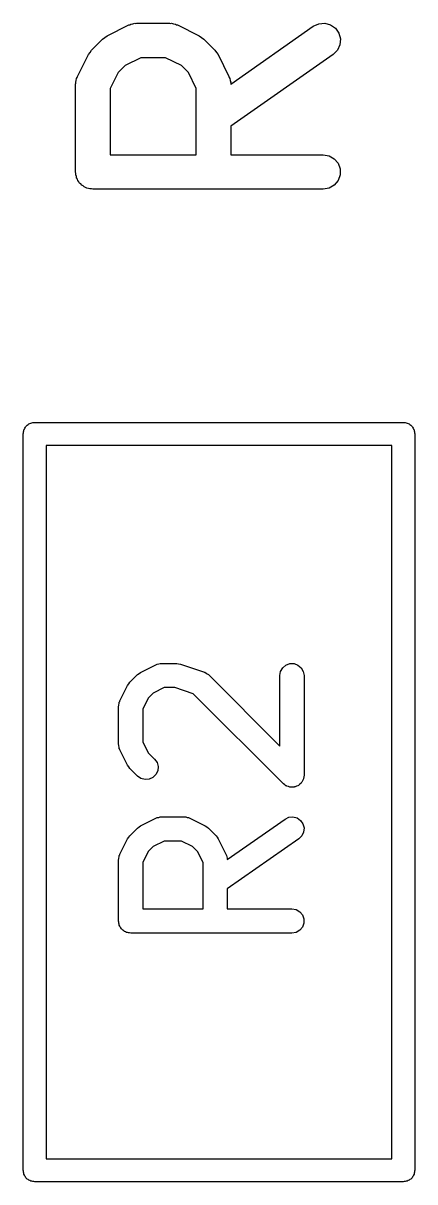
# Model space of a CAD drawing. Extents: x 1 to 57, y -99 to 45.
# Drawn here: x 12.15 to 13.85, y -19.15 to -14.12 of the extents above; entities that cross this region are included whole.
import ezdxf

# ---------------------------------------------------------------- set-up
doc = ezdxf.new("R2010")
doc.units = 0
doc.header["$MEASUREMENT"] = 0
doc.layers.add('BLACK', color=7, linetype='CONTINUOUS')

msp = doc.modelspace()

# ---------------------------------------------------------------- linework, layer by layer
at = {"layer": 'Black'}
for p, q in [((12.5141, -14.171), (12.6093, -14.1234)), ((12.6093, -14.1234), (12.6135, -14.1222)), ((12.6135, -14.1222), (12.6172, -14.12)), ((12.6172, -14.12), (12.6259, -14.1185)), ((12.6259, -14.1185), (12.6343, -14.116)), ((12.6343, -14.116), (12.6386, -14.1162)), ((12.6386, -14.1162), (12.6429, -14.1155)), ((12.6429, -14.1155), (12.7857, -14.1155)), ((12.7857, -14.1155), (12.79, -14.1162)), ((12.79, -14.1162), (12.7943, -14.116)), ((12.7943, -14.116), (12.8027, -14.1185)), ((12.8027, -14.1185), (12.8114, -14.12)), ((12.8114, -14.12), (12.8151, -14.1222)), ((12.8151, -14.1222), (12.8193, -14.1234)), ((12.8193, -14.1234), (12.9145, -14.171)), ((13.051, -14.3799), (13.4094, -14.129)), ((13.4094, -14.129), (13.433, -14.118)), ((13.433, -14.118), (13.4589, -14.1158)), ((13.4589, -14.1158), (13.4841, -14.1225)), ((13.4841, -14.1225), (13.5054, -14.1374)), ((13.5054, -14.1374), (13.5204, -14.1588)), ((12.447, -14.2327), (12.4946, -14.1851)), ((12.4946, -14.1851), (12.5044, -14.1782)), ((12.5044, -14.1782), (12.5141, -14.171)), ((12.9145, -14.171), (12.9242, -14.1782)), ((12.9242, -14.1782), (12.934, -14.1851)), ((12.934, -14.1851), (12.9816, -14.2327)), ((13.5204, -14.1588), (13.5271, -14.1839)), ((13.5271, -14.1839), (13.5248, -14.2099)), ((12.4329, -14.2522), (12.4401, -14.2425)), ((12.4401, -14.2425), (12.447, -14.2327)), ((12.9816, -14.2327), (12.9885, -14.2425)), ((12.9885, -14.2425), (12.9957, -14.2522)), ((13.5138, -14.2335), (13.4954, -14.2519)), ((13.5248, -14.2099), (13.5138, -14.2335)), ((12.3853, -14.3474), (12.4329, -14.2522)), ((12.6606, -14.2655), (12.592, -14.2997)), ((12.768, -14.2655), (12.6606, -14.2655)), ((12.8365, -14.2997), (12.768, -14.2655)), ((12.9957, -14.2522), (13.0433, -14.3474)), ((13.4954, -14.2519), (13.0512, -14.5629)), ((12.3841, -14.3516), (12.3853, -14.3474)), ((12.5616, -14.3301), (12.5274, -14.3987)), ((12.592, -14.2997), (12.5616, -14.3301)), ((12.8669, -14.3301), (12.8365, -14.2997)), ((12.9012, -14.3987), (12.8669, -14.3301)), ((13.0433, -14.3474), (13.0445, -14.3516)), ((12.3774, -14.381), (12.3781, -14.3767)), ((12.3774, -14.7619), (12.3774, -14.381)), ((12.3779, -14.3724), (12.3804, -14.364)), ((12.3781, -14.3767), (12.3779, -14.3724)), ((12.3804, -14.364), (12.3819, -14.3553)), ((12.3819, -14.3553), (12.3841, -14.3516)), ((13.0445, -14.3516), (13.0467, -14.3553)), ((13.0467, -14.3553), (13.0482, -14.364)), ((13.0482, -14.364), (13.0507, -14.3724)), ((13.0507, -14.3724), (13.0504, -14.3767)), ((13.0504, -14.3767), (13.051, -14.3799)), ((12.5274, -14.3987), (12.5274, -14.6869)), ((12.9012, -14.6869), (12.9012, -14.3987)), ((13.0512, -14.5629), (13.0512, -14.6869)), ((12.5274, -14.6869), (12.9012, -14.6869)), ((13.0512, -14.6869), (13.4524, -14.6869)), ((13.4524, -14.6869), (13.478, -14.6914)), ((13.478, -14.6914), (13.5006, -14.7045)), ((13.5006, -14.7045), (13.5173, -14.7244)), ((13.5173, -14.7244), (13.5262, -14.7489)), ((13.5262, -14.7489), (13.5262, -14.7749)), ((12.3785, -14.7684), (12.3774, -14.7619)), ((12.3785, -14.7749), (12.3785, -14.7684)), ((12.3808, -14.7811), (12.3785, -14.7749)), ((12.3819, -14.7876), (12.3808, -14.7811)), ((12.3852, -14.7932), (12.3819, -14.7876)), ((12.3874, -14.7994), (12.3852, -14.7932)), ((12.3916, -14.8044), (12.3874, -14.7994)), ((13.5173, -14.7994), (13.5006, -14.8194)), ((13.5262, -14.7749), (13.5173, -14.7994)), ((12.3949, -14.8101), (12.3916, -14.8044)), ((12.4, -14.8143), (12.3949, -14.8101)), ((12.4042, -14.8194), (12.4, -14.8143)), ((12.4099, -14.8226), (12.4042, -14.8194)), ((12.4149, -14.8269), (12.4099, -14.8226)), ((12.421, -14.8291), (12.4149, -14.8269)), ((12.4267, -14.8324), (12.421, -14.8291)), ((12.4332, -14.8335), (12.4267, -14.8324)), ((12.4394, -14.8358), (12.4332, -14.8335)), ((12.4459, -14.8358), (12.4394, -14.8358)), ((12.4524, -14.8369), (12.4459, -14.8358)), ((13.4524, -14.8369), (12.4524, -14.8369)), ((13.478, -14.8324), (13.4524, -14.8369)), ((13.5006, -14.8194), (13.478, -14.8324)), ((12.1716, -15.8595), (12.175, -15.8567)), ((12.175, -15.8567), (12.1791, -15.8552)), ((12.1791, -15.8552), (12.1829, -15.853)), ((12.1829, -15.853), (12.1872, -15.8523)), ((12.1872, -15.8523), (12.1913, -15.8508)), ((12.1913, -15.8508), (12.1957, -15.8508)), ((12.1957, -15.8508), (12.2, -15.85)), ((12.2, -15.85), (13.8, -15.85)), ((13.8, -15.85), (13.8043, -15.8508)), ((13.8043, -15.8508), (13.8087, -15.8508)), ((13.8087, -15.8508), (13.8128, -15.8523)), ((13.8128, -15.8523), (13.8171, -15.853)), ((13.8171, -15.853), (13.8209, -15.8552)), ((13.8209, -15.8552), (13.825, -15.8567)), ((13.825, -15.8567), (13.8284, -15.8595)), ((12.15, -15.9), (12.1508, -15.8957)), ((12.15, -19.1), (12.15, -15.9)), ((12.1508, -15.8913), (12.1523, -15.8872)), ((12.1508, -15.8957), (12.1508, -15.8913)), ((12.1523, -15.8872), (12.153, -15.8829)), ((12.153, -15.8829), (12.1552, -15.8791)), ((12.1552, -15.8791), (12.1567, -15.875)), ((12.1567, -15.875), (12.1595, -15.8716)), ((12.1595, -15.8716), (12.1617, -15.8679)), ((12.1617, -15.8679), (12.165, -15.865)), ((12.165, -15.865), (12.1679, -15.8617)), ((12.1679, -15.8617), (12.1716, -15.8595)), ((13.8284, -15.8595), (13.8321, -15.8617)), ((13.8321, -15.8617), (13.835, -15.865)), ((13.835, -15.865), (13.8383, -15.8679)), ((13.8383, -15.8679), (13.8405, -15.8716)), ((13.8405, -15.8716), (13.8433, -15.875)), ((13.8433, -15.875), (13.8448, -15.8791)), ((13.8448, -15.8791), (13.847, -15.8829)), ((13.847, -15.8829), (13.8477, -15.8872)), ((13.8477, -15.8872), (13.8492, -15.8913)), ((13.8492, -15.8913), (13.8492, -15.8957)), ((13.8492, -15.8957), (13.85, -15.9)), ((13.85, -15.9), (13.85, -19.1)), ((12.25, -15.95), (12.25, -19.05)), ((13.75, -15.95), (12.25, -15.95)), ((13.75, -19.05), (13.75, -15.95)), ((12.6599, -16.9364), (12.7265, -16.903)), ((12.7265, -16.903), (12.7294, -16.9022)), ((12.7294, -16.9022), (12.732, -16.9007)), ((12.732, -16.9007), (12.7381, -16.8996)), ((12.7381, -16.8996), (12.744, -16.8978)), ((12.744, -16.8978), (12.747, -16.898)), ((12.747, -16.898), (12.75, -16.8975)), ((12.75, -16.8975), (12.8167, -16.8975)), ((12.8167, -16.8975), (12.8249, -16.899)), ((12.8249, -16.899), (12.8333, -16.9002)), ((12.8333, -16.9002), (12.9333, -16.9335)), ((13.2764, -16.9163), (13.2904, -16.9045)), ((13.2904, -16.9045), (13.3075, -16.8983)), ((13.3075, -16.8983), (13.3258, -16.8983)), ((13.3258, -16.8983), (13.3429, -16.9045)), ((13.3429, -16.9045), (13.3569, -16.9163)), ((12.6129, -16.9795), (12.6462, -16.9462)), ((12.6462, -16.9462), (12.6531, -16.9414)), ((12.6531, -16.9414), (12.6599, -16.9364)), ((12.9333, -16.9335), (12.9359, -16.935)), ((12.9359, -16.935), (12.9389, -16.9358)), ((12.9389, -16.9358), (12.9439, -16.9393)), ((12.9439, -16.9393), (12.9493, -16.9422)), ((12.9493, -16.9422), (12.9513, -16.9445)), ((12.9513, -16.9445), (12.9538, -16.9462)), ((12.9538, -16.9462), (13.2642, -17.2566)), ((13.2642, -16.95), (13.2673, -16.932)), ((13.2642, -17.2566), (13.2642, -16.95)), ((13.2673, -16.932), (13.2764, -16.9163)), ((13.3569, -16.9163), (13.366, -16.932)), ((13.366, -16.932), (13.3692, -16.95)), ((13.3692, -16.95), (13.3692, -17.3833)), ((12.5697, -17.0599), (12.603, -16.9932)), ((12.603, -16.9932), (12.6081, -16.9864)), ((12.6081, -16.9864), (12.6129, -16.9795)), ((12.7624, -17.0025), (12.7144, -17.0265)), ((12.8081, -17.0025), (12.7624, -17.0025)), ((12.8883, -17.0292), (12.8081, -17.0025)), ((12.5663, -17.0714), (12.5673, -17.0654)), ((12.5673, -17.0654), (12.5688, -17.0628)), ((12.5688, -17.0628), (12.5697, -17.0599)), ((12.6931, -17.0478), (12.6692, -17.0957)), ((12.7144, -17.0265), (12.6931, -17.0478)), ((13.2795, -17.4205), (12.8883, -17.0292)), ((12.5642, -17.0833), (12.5647, -17.0804)), ((12.5642, -17.25), (12.5642, -17.0833)), ((12.5645, -17.0773), (12.5663, -17.0714)), ((12.5647, -17.0804), (12.5645, -17.0773)), ((12.6692, -17.0957), (12.6692, -17.2376)), ((12.5647, -17.253), (12.5642, -17.25)), ((12.5645, -17.256), (12.5647, -17.253)), ((12.5663, -17.2619), (12.5645, -17.256)), ((12.5673, -17.268), (12.5663, -17.2619)), ((12.5688, -17.2706), (12.5673, -17.268)), ((12.6692, -17.2376), (12.6931, -17.2856)), ((12.5697, -17.2735), (12.5688, -17.2706)), ((12.603, -17.3401), (12.5697, -17.2735)), ((12.6931, -17.2856), (12.7205, -17.3129)), ((12.7205, -17.3129), (12.7309, -17.3278)), ((12.608, -17.3469), (12.603, -17.3401)), ((12.6129, -17.3538), (12.608, -17.3469)), ((12.6462, -17.3871), (12.6129, -17.3538)), ((12.734, -17.3636), (12.7263, -17.3801)), ((12.7309, -17.3278), (12.7356, -17.3454)), ((12.7356, -17.3454), (12.734, -17.3636)), ((12.6611, -17.3976), (12.6462, -17.3871)), ((12.6788, -17.4023), (12.6611, -17.3976)), ((12.6969, -17.4007), (12.6788, -17.4023)), ((12.7134, -17.393), (12.6969, -17.4007)), ((12.7263, -17.3801), (12.7134, -17.393)), ((13.3569, -17.4171), (13.3516, -17.4215)), ((13.358, -17.4151), (13.3569, -17.4171)), ((13.3597, -17.4134), (13.358, -17.4151)), ((13.3626, -17.4072), (13.3597, -17.4134)), ((13.366, -17.4013), (13.3626, -17.4072)), ((13.3664, -17.399), (13.366, -17.4013)), ((13.3674, -17.3969), (13.3664, -17.399)), ((13.368, -17.3901), (13.3674, -17.3969)), ((13.3692, -17.3833), (13.368, -17.3901)), ((13.2852, -17.4244), (13.2795, -17.4205)), ((13.2904, -17.4288), (13.2852, -17.4244)), ((13.2926, -17.4296), (13.2904, -17.4288)), ((13.2945, -17.4309), (13.2926, -17.4296)), ((13.3011, -17.4327), (13.2945, -17.4309)), ((13.3075, -17.435), (13.3011, -17.4327)), ((13.3099, -17.435), (13.3075, -17.435)), ((13.3121, -17.4356), (13.3099, -17.435)), ((13.3189, -17.435), (13.3121, -17.4356)), ((13.3258, -17.435), (13.3189, -17.435)), ((13.328, -17.4342), (13.3258, -17.435)), ((13.3303, -17.434), (13.328, -17.4342)), ((13.3365, -17.4311), (13.3303, -17.434)), ((13.3429, -17.4288), (13.3365, -17.4311)), ((13.3447, -17.4273), (13.3429, -17.4288)), ((13.3468, -17.4263), (13.3447, -17.4273)), ((13.3516, -17.4215), (13.3468, -17.4263)), ((12.6599, -17.603), (12.7265, -17.5697)), ((12.7265, -17.5697), (12.7294, -17.5688)), ((12.7294, -17.5688), (12.732, -17.5673)), ((12.732, -17.5673), (12.7381, -17.5663)), ((12.7381, -17.5663), (12.744, -17.5645)), ((12.744, -17.5645), (12.747, -17.5647)), ((12.747, -17.5647), (12.75, -17.5642)), ((12.75, -17.5642), (12.85, -17.5642)), ((12.85, -17.5642), (12.853, -17.5647)), ((12.853, -17.5647), (12.856, -17.5645)), ((12.856, -17.5645), (12.8619, -17.5663)), ((12.8619, -17.5663), (12.868, -17.5673)), ((12.868, -17.5673), (12.8706, -17.5688)), ((12.8706, -17.5688), (12.8735, -17.5697)), ((12.8735, -17.5697), (12.9401, -17.603)), ((13.2866, -17.5737), (13.3031, -17.566)), ((13.3031, -17.566), (13.3212, -17.5644)), ((13.3212, -17.5644), (13.3389, -17.5691)), ((13.3389, -17.5691), (13.3538, -17.5795)), ((12.6129, -17.6462), (12.6462, -17.6129)), ((12.6462, -17.6129), (12.6531, -17.608)), ((12.6531, -17.608), (12.6599, -17.603)), ((12.9401, -17.603), (12.9469, -17.608)), ((12.9469, -17.608), (12.9538, -17.6129)), ((12.9538, -17.6129), (12.9871, -17.6462)), ((13.0357, -17.7493), (13.2866, -17.5737)), ((13.3538, -17.5795), (13.3643, -17.5945)), ((13.3643, -17.5945), (13.369, -17.6121)), ((13.369, -17.6121), (13.3674, -17.6303)), ((12.5697, -17.7265), (12.603, -17.6599)), ((12.603, -17.6599), (12.6081, -17.6531)), ((12.6081, -17.6531), (12.6129, -17.6462)), ((12.7624, -17.6692), (12.7144, -17.6931)), ((12.8376, -17.6692), (12.7624, -17.6692)), ((12.8856, -17.6931), (12.8376, -17.6692)), ((12.9871, -17.6462), (12.9919, -17.6531)), ((12.9919, -17.6531), (12.997, -17.6599)), ((12.997, -17.6599), (13.0303, -17.7265)), ((13.3468, -17.6597), (13.0358, -17.8773)), ((13.3597, -17.6468), (13.3468, -17.6597)), ((13.3674, -17.6303), (13.3597, -17.6468)), ((12.6931, -17.7144), (12.6692, -17.7624)), ((12.7144, -17.6931), (12.6931, -17.7144)), ((12.9069, -17.7144), (12.8856, -17.6931)), ((12.9308, -17.7624), (12.9069, -17.7144)), ((12.5642, -17.75), (12.5647, -17.747)), ((12.5642, -18.0167), (12.5642, -17.75)), ((12.5645, -17.744), (12.5663, -17.7381)), ((12.5647, -17.747), (12.5645, -17.744)), ((12.5663, -17.7381), (12.5673, -17.732)), ((12.5673, -17.732), (12.5688, -17.7294)), ((12.5688, -17.7294), (12.5697, -17.7265)), ((12.6692, -17.7624), (12.6692, -17.9642)), ((12.9308, -17.9642), (12.9308, -17.7624)), ((13.0303, -17.7265), (13.0312, -17.7294)), ((13.0312, -17.7294), (13.0327, -17.732)), ((13.0327, -17.732), (13.0337, -17.7381)), ((13.0337, -17.7381), (13.0355, -17.744)), ((13.0355, -17.744), (13.0353, -17.747)), ((13.0353, -17.747), (13.0357, -17.7493)), ((13.0358, -17.8773), (13.0358, -17.9642)), ((12.6692, -17.9642), (12.9308, -17.9642)), ((13.0358, -17.9642), (13.3167, -17.9642)), ((13.3167, -17.9642), (13.3346, -17.9673)), ((13.3346, -17.9673), (13.3504, -17.9764)), ((12.565, -18.0212), (12.5642, -18.0167)), ((12.565, -18.0258), (12.565, -18.0212)), ((13.3504, -17.9764), (13.3621, -17.9904)), ((13.3621, -17.9904), (13.3684, -18.0075)), ((13.3684, -18.0075), (13.3684, -18.0258)), ((12.5665, -18.0301), (12.565, -18.0258)), ((12.5673, -18.0346), (12.5665, -18.0301)), ((12.5696, -18.0386), (12.5673, -18.0346)), ((12.5712, -18.0429), (12.5696, -18.0386)), ((12.5742, -18.0464), (12.5712, -18.0429)), ((12.5764, -18.0504), (12.5742, -18.0464)), ((12.58, -18.0534), (12.5764, -18.0504)), ((12.5829, -18.0569), (12.58, -18.0534)), ((12.5869, -18.0592), (12.5829, -18.0569)), ((12.5904, -18.0621), (12.5869, -18.0592)), ((12.5947, -18.0637), (12.5904, -18.0621)), ((12.5987, -18.066), (12.5947, -18.0637)), ((12.6032, -18.0668), (12.5987, -18.066)), ((12.6075, -18.0684), (12.6032, -18.0668)), ((12.6121, -18.0684), (12.6075, -18.0684)), ((12.6167, -18.0692), (12.6121, -18.0684)), ((13.3167, -18.0692), (12.6167, -18.0692)), ((13.3346, -18.066), (13.3167, -18.0692)), ((13.3504, -18.0569), (13.3346, -18.066)), ((13.3621, -18.0429), (13.3504, -18.0569)), ((13.3684, -18.0258), (13.3621, -18.0429)), ((12.25, -19.05), (13.75, -19.05)), ((12.1508, -19.1043), (12.15, -19.1)), ((12.1508, -19.1087), (12.1508, -19.1043)), ((12.1523, -19.1128), (12.1508, -19.1087)), ((12.153, -19.1171), (12.1523, -19.1128)), ((12.1552, -19.1209), (12.153, -19.1171)), ((12.1567, -19.125), (12.1552, -19.1209)), ((12.1595, -19.1284), (12.1567, -19.125)), ((12.1617, -19.1321), (12.1595, -19.1284)), ((13.8405, -19.1284), (13.8383, -19.1321)), ((13.8433, -19.125), (13.8405, -19.1284)), ((13.8448, -19.1209), (13.8433, -19.125)), ((13.847, -19.1171), (13.8448, -19.1209)), ((13.8477, -19.1128), (13.847, -19.1171)), ((13.8492, -19.1087), (13.8477, -19.1128)), ((13.85, -19.1), (13.8492, -19.1043)), ((13.8492, -19.1043), (13.8492, -19.1087)), ((12.165, -19.135), (12.1617, -19.1321)), ((12.1679, -19.1383), (12.165, -19.135)), ((12.1716, -19.1405), (12.1679, -19.1383)), ((12.175, -19.1433), (12.1716, -19.1405)), ((12.1791, -19.1448), (12.175, -19.1433)), ((12.1829, -19.147), (12.1791, -19.1448)), ((12.1872, -19.1477), (12.1829, -19.147)), ((12.1913, -19.1492), (12.1872, -19.1477)), ((12.1957, -19.1492), (12.1913, -19.1492)), ((12.2, -19.15), (12.1957, -19.1492)), ((13.8, -19.15), (12.2, -19.15)), ((13.8043, -19.1492), (13.8, -19.15)), ((13.8087, -19.1492), (13.8043, -19.1492)), ((13.8128, -19.1477), (13.8087, -19.1492)), ((13.8171, -19.147), (13.8128, -19.1477)), ((13.8209, -19.1448), (13.8171, -19.147)), ((13.825, -19.1433), (13.8209, -19.1448)), ((13.8284, -19.1405), (13.825, -19.1433)), ((13.8321, -19.1383), (13.8284, -19.1405)), ((13.835, -19.135), (13.8321, -19.1383)), ((13.8383, -19.1321), (13.835, -19.135))]:
    msp.add_line(p, q, dxfattribs=at)

doc.saveas('drawing.dxf')
